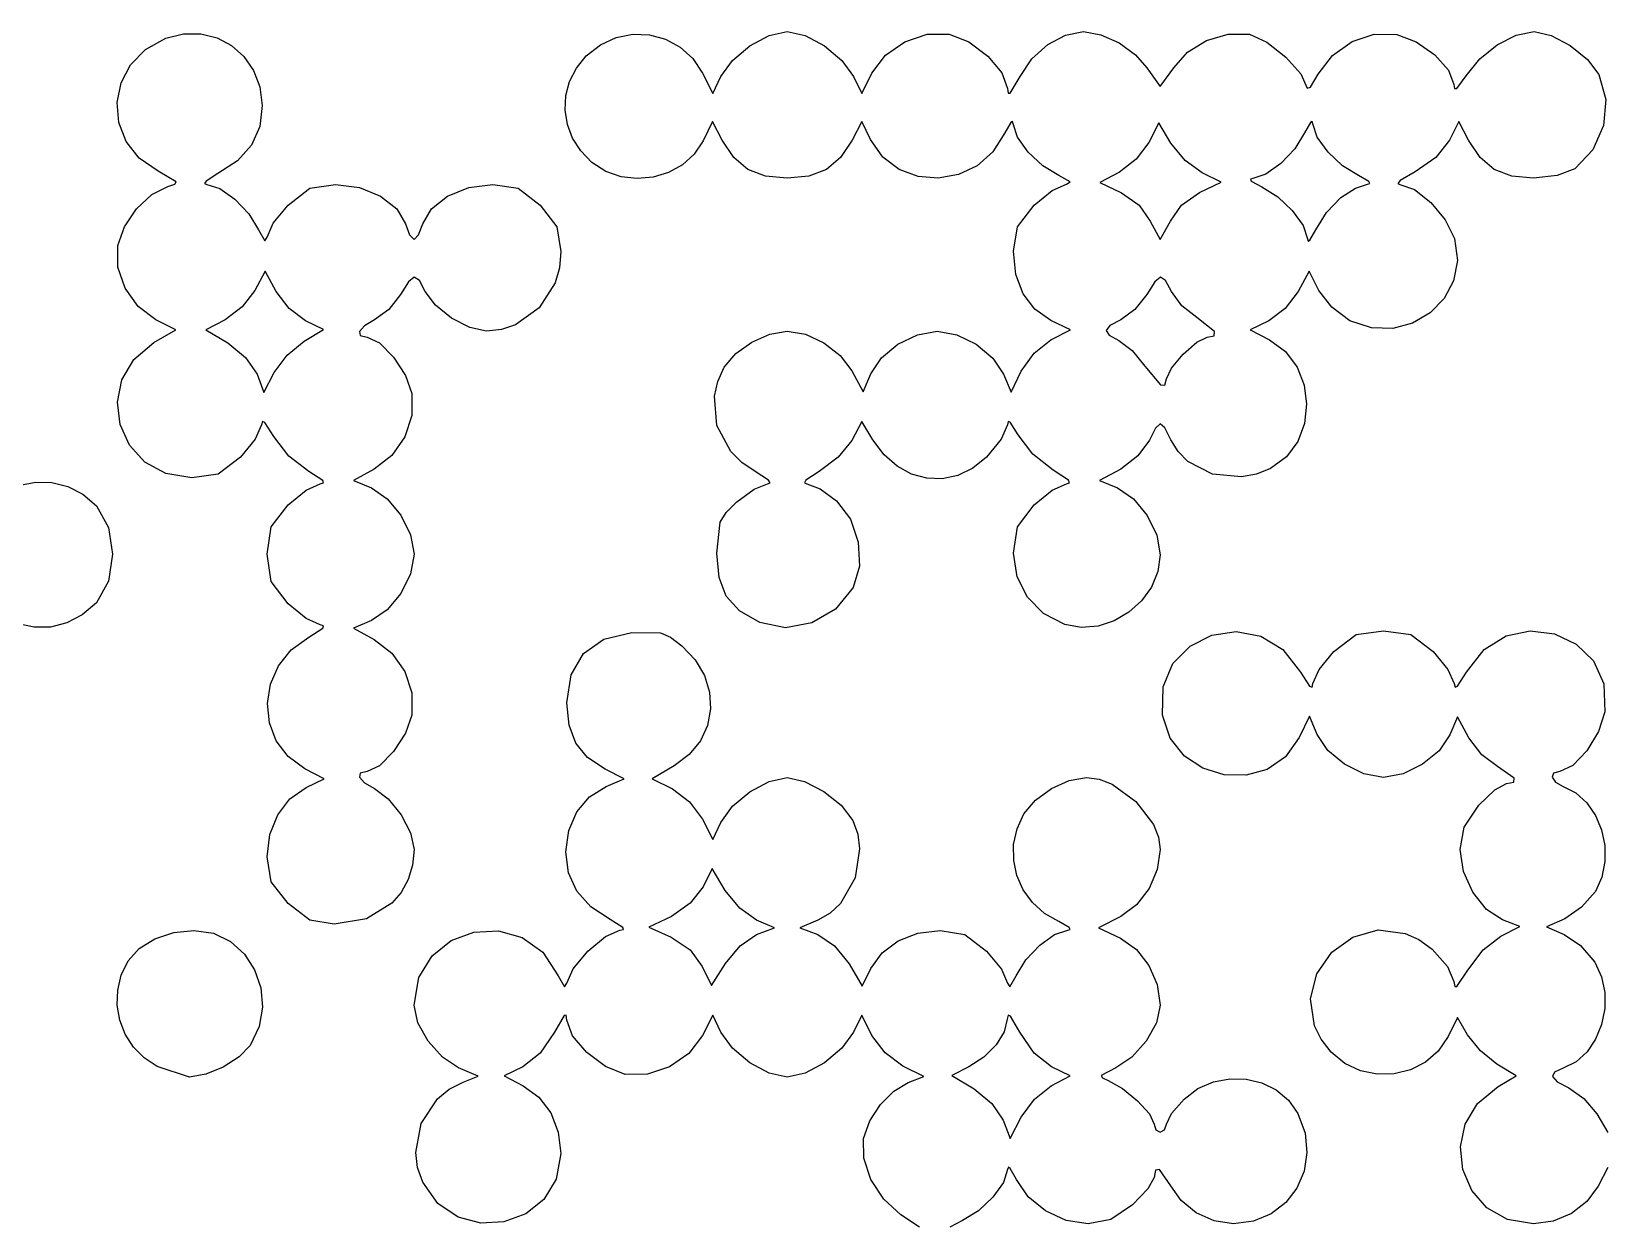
# Model space of a CAD drawing. Extents: x 15 to 288, y 15 to 288.
# Drawn here: x 113.8 to 191.7, y 51.6 to 110.7 of the extents above; entities that cross this region are included whole.
import ezdxf

# ---------------------------------------------------------------- set-up
doc = ezdxf.new("R2010")
doc.units = 0

msp = doc.modelspace()

# ---------------------------------------------------------------- linework, layer by layer
at = {"layer": 'Image'}
for p, q in [((150.30297, 110.474466), (151.190715, 110.671684)), ((151.190715, 110.671684), (152.07846, 110.474467)), ((164.955308, 110.497935), (165.835985, 110.67168)), ((165.835985, 110.67168), (166.688569, 110.514511)), ((187.228107, 110.493315), (188.112026, 110.670541)), ((188.112026, 110.670541), (188.960285, 110.477687)), ((119.461438, 109.783211), (120.465561, 110.33842)), ((120.465561, 110.33842), (121.345575, 110.558032)), ((121.345575, 110.558032), (122.20041, 110.557411)), ((122.20041, 110.557411), (123.002206, 110.35595)), ((123.002206, 110.35595), (123.723105, 109.97304)), ((123.723105, 109.97304), (124.335245, 109.428074)), ((141.260143, 109.463627), (141.964104, 110.017274)), ((141.964104, 110.017274), (142.742526, 110.371705)), ((142.742526, 110.371705), (143.560214, 110.532162)), ((143.560214, 110.532162), (144.38197, 110.503884)), ((144.38197, 110.503884), (145.172599, 110.292111)), ((145.172599, 110.292111), (145.896904, 109.902084)), ((145.896904, 109.902084), (146.519687, 109.339044)), ((148.492956, 109.245308), (149.346682, 109.960276)), ((149.346682, 109.960276), (150.30297, 110.474466)), ((152.07846, 110.474467), (153.034746, 109.960277)), ((153.034746, 109.960277), (153.888472, 109.245308)), ((156.050701, 109.498555), (157.00552, 110.163514)), ((157.00552, 110.163514), (158.102794, 110.533818)), ((158.102794, 110.533818), (159.205187, 110.54018)), ((159.205187, 110.54018), (160.173383, 110.152312)), ((160.173383, 110.152312), (161.102641, 109.455085)), ((163.28817, 109.318811), (164.072915, 110.023553)), ((164.072915, 110.023553), (164.955308, 110.497935)), ((166.688569, 110.514511), (167.597325, 110.102579)), ((167.597325, 110.102579), (168.407021, 109.525248)), ((170.977805, 109.647877), (171.916941, 110.225479)), ((171.916941, 110.225479), (172.986524, 110.542214)), ((172.986524, 110.542214), (174.046233, 110.53561)), ((174.046233, 110.53561), (174.905411, 110.144668)), ((174.905411, 110.144668), (175.837968, 109.409063)), ((178.154966, 109.491948), (179.11375, 110.168537)), ((179.11375, 110.168537), (180.211267, 110.533151)), ((180.211267, 110.533151), (181.336228, 110.529436)), ((181.336228, 110.529436), (182.290038, 110.164496)), ((182.290038, 110.164496), (183.20019, 109.52106)), ((185.427277, 109.319984), (186.292697, 110.016746)), ((186.292697, 110.016746), (187.228107, 110.493315)), ((188.960285, 110.477687), (189.900965, 109.978023)), ((189.900965, 109.978023), (190.749888, 109.293465)), ((118.256839, 108.126696), (118.724017, 109.024825)), ((118.724017, 109.024825), (119.461438, 109.783211)), ((124.335245, 109.428074), (124.810768, 108.740444)), ((140.770631, 108.861388), (141.260143, 109.463627)), ((146.519687, 109.339044), (147.005753, 108.60823)), ((147.912895, 108.445754), (148.492956, 109.245308)), ((153.888472, 109.245308), (154.468535, 108.445754)), ((155.375677, 108.60823), (156.050701, 109.498555)), ((161.102641, 109.455085), (161.801039, 108.628211)), ((162.700435, 108.45399), (163.28817, 109.318811)), ((168.407021, 109.525248), (168.962425, 108.87188)), ((170.309433, 108.87188), (170.977805, 109.647877)), ((175.837968, 109.409063), (176.586366, 108.570044)), ((177.446208, 108.559736), (178.154966, 109.491948)), ((183.20019, 109.52106), (183.882137, 108.76173)), ((184.753326, 108.482181), (185.427277, 109.319984)), ((190.749888, 109.293465), (191.322876, 108.545931)), ((124.810768, 108.740444), (125.121813, 107.929542)), ((140.433222, 108.200673), (140.770631, 108.861388)), ((147.005753, 108.60823), (147.507691, 107.60311)), ((147.507691, 107.60311), (147.912895, 108.445754)), ((154.468535, 108.445754), (154.873739, 107.60311)), ((154.873739, 107.60311), (155.375677, 108.60823)), ((161.801039, 108.628211), (162.076657, 107.8514)), ((162.217823, 107.627692), (162.700435, 108.45399)), ((168.962425, 108.87188), (169.635929, 107.954084)), ((169.635929, 107.954084), (170.309433, 108.87188)), ((176.586366, 108.570044), (176.893063, 107.86886)), ((177.055549, 107.922174), (177.446208, 108.559736)), ((183.882137, 108.76173), (184.151328, 108.049106)), ((184.293359, 107.857999), (184.753326, 108.482181)), ((191.322876, 108.545931), (191.662431, 107.312768)), ((118.063443, 107.152259), (118.256839, 108.126696)), ((125.121813, 107.929542), (125.240521, 107.01476)), ((140.21021, 106.788614), (140.246791, 107.502682)), ((140.246791, 107.502682), (140.433222, 108.200673)), ((162.076657, 107.8514), (162.11015, 107.613695)), ((162.11015, 107.613695), (162.217823, 107.627692)), ((176.893063, 107.86886), (177.055549, 107.922174)), ((184.151328, 108.049106), (184.186, 107.854087)), ((184.186, 107.854087), (184.293359, 107.857999)), ((118.147368, 106.164947), (118.063443, 107.152259)), ((125.240521, 107.01476), (125.113675, 105.967688)), ((140.322355, 106.079671), (140.21021, 106.788614)), ((191.662431, 107.312768), (191.549145, 106.015425)), ((118.512155, 105.228196), (118.147368, 106.164947)), ((125.113675, 105.967688), (124.704142, 105.053864)), ((140.582099, 105.39705), (140.322355, 106.079671)), ((147.500932, 106.224316), (147.032594, 105.257307)), ((147.983378, 105.291359), (147.500932, 106.224316)), ((154.880484, 106.224316), (154.398038, 105.291359)), ((155.312125, 105.333076), (154.880484, 106.224316)), ((162.239296, 106.172079), (161.948985, 105.656762)), ((162.330315, 106.217191), (162.239296, 106.172079)), ((162.366957, 106.101161), (162.330315, 106.217191)), ((162.580542, 105.449137), (162.366957, 106.101161)), ((169.567049, 106.151425), (169.072313, 105.186594)), ((170.160765, 105.145145), (169.567049, 106.151425)), ((177.055936, 106.172035), (176.765626, 105.656718)), ((177.146956, 106.217147), (177.055936, 106.172035)), ((177.183598, 106.101117), (177.146956, 106.217147)), ((177.397178, 105.449093), (177.183598, 106.101117)), ((184.391367, 106.224302), (183.938859, 105.289972)), ((184.873816, 105.291345), (184.391367, 106.224302)), ((191.549145, 106.015425), (191.02507, 104.818467)), ((119.161344, 104.405439), (118.512155, 105.228196)), ((140.988318, 104.761952), (140.582099, 105.39705)), ((147.032594, 105.257307), (146.597441, 104.598882)), ((148.55169, 104.4377), (147.983378, 105.291359)), ((154.398038, 105.291359), (153.829726, 104.437701)), ((155.922804, 104.454634), (155.312125, 105.333076)), ((161.948985, 105.656762), (161.364002, 104.720006)), ((163.110743, 104.710653), (162.580542, 105.449137)), ((169.072313, 105.186594), (168.439448, 104.356167)), ((170.858688, 104.299523), (170.160765, 105.145145)), ((176.765626, 105.656718), (176.279981, 104.868275)), ((177.927376, 104.710609), (177.397178, 105.449093)), ((183.938859, 105.289972), (183.264186, 104.442186)), ((185.442128, 104.437687), (184.873816, 105.291345)), ((120.098473, 103.76011), (119.161344, 104.405439)), ((124.704142, 105.053864), (124.014512, 104.277265)), ((141.539884, 104.195577), (140.988318, 104.761952)), ((146.597441, 104.598882), (146.017672, 104.076591)), ((149.250957, 103.854814), (148.55169, 104.4377)), ((153.829726, 104.437701), (153.13046, 103.854815)), ((156.728477, 103.845194), (155.922804, 104.454634)), ((161.364002, 104.720006), (160.576682, 104.032874)), ((163.832563, 104.027628), (163.110743, 104.710653)), ((168.439448, 104.356167), (167.612603, 103.714484)), ((176.279981, 104.868275), (175.596958, 104.146456)), ((178.649195, 104.027584), (177.927376, 104.710609)), ((183.264186, 104.442186), (182.230779, 103.734142)), ((186.141395, 103.854801), (185.442128, 104.437687)), ((191.02507, 104.818467), (190.132256, 103.886461)), ((120.983136, 103.243086), (120.098473, 103.76011)), ((123.047371, 103.64187), (122.458565, 103.268343)), ((124.014512, 104.277265), (123.047371, 103.64187)), ((142.223188, 103.753346), (141.539884, 104.195577)), ((142.980208, 103.489454), (142.223188, 103.753346)), ((145.329676, 103.697469), (144.56984, 103.468549)), ((146.017672, 104.076591), (145.329676, 103.697469)), ((150.118267, 103.520998), (149.250957, 103.854814)), ((153.13046, 103.854815), (152.26315, 103.520999)), ((157.662924, 103.501529), (156.728477, 103.845194)), ((159.653248, 103.598598), (158.659921, 103.420406)), ((160.576682, 104.032874), (159.653248, 103.598598)), ((164.621007, 103.541981), (163.832563, 104.027628)), ((167.612603, 103.714484), (166.647624, 103.207212)), ((171.702935, 103.679515), (170.858688, 104.299523)), ((172.65138, 103.220165), (171.702935, 103.679515)), ((174.858474, 103.616258), (174.206446, 103.402678)), ((175.596958, 104.146456), (174.858474, 103.616258)), ((179.437638, 103.541937), (178.649195, 104.027584)), ((182.230779, 103.734142), (181.492656, 103.295136)), ((187.008705, 103.520984), (186.141395, 103.854801)), ((190.132256, 103.886461), (189.252038, 103.553012)), ((119.779361, 102.610626), (120.572767, 103.006676)), ((120.572767, 103.006676), (120.922562, 103.117234)), ((120.922562, 103.117234), (120.983136, 103.243086)), ((122.458565, 103.268343), (122.391098, 103.154606)), ((122.391098, 103.154606), (122.498917, 103.112704)), ((122.498917, 103.112704), (123.146964, 102.909426)), ((123.146964, 102.909426), (123.885042, 102.384136)), ((126.515999, 102.084142), (127.598169, 102.918486)), ((127.598169, 102.918486), (128.859449, 103.111102)), ((128.859449, 103.111102), (130.038742, 102.95336)), ((130.038742, 102.95336), (131.089745, 102.528734)), ((134.400326, 102.528816), (135.451329, 102.953452)), ((135.451329, 102.953452), (136.630622, 103.111102)), ((136.630622, 103.111102), (137.891901, 102.91843)), ((137.891901, 102.91843), (138.974072, 102.084142)), ((143.774555, 103.396866), (142.980208, 103.489454)), ((144.56984, 103.468549), (143.774555, 103.396866)), ((151.190708, 103.414549), (150.118267, 103.520998)), ((152.26315, 103.520999), (151.190708, 103.414549)), ((158.659921, 103.420406), (157.662924, 103.501529)), ((163.406889, 102.084079), (164.297307, 102.813647)), ((164.297307, 102.813647), (164.994389, 103.124009)), ((165.179091, 103.234858), (164.621007, 103.541981)), ((164.994389, 103.124009), (165.179091, 103.234858)), ((166.647624, 103.207212), (167.717974, 102.696797)), ((171.56744, 102.70327), (172.65138, 103.220165)), ((174.206446, 103.402678), (174.090416, 103.366036)), ((174.090416, 103.366036), (174.135528, 103.275016)), ((174.135528, 103.275016), (174.650845, 102.984706)), ((174.650845, 102.984706), (175.439288, 102.499059)), ((178.56132, 102.45742), (179.292616, 102.923286)), ((179.292616, 102.923286), (179.88204, 103.123965)), ((179.952956, 103.251627), (179.437638, 103.541937)), ((179.88204, 103.123965), (179.998068, 103.160607)), ((179.998068, 103.160607), (179.952956, 103.251627)), ((181.492656, 103.295136), (181.383785, 103.161532)), ((181.383785, 103.161532), (181.481168, 103.112398)), ((181.481168, 103.112398), (182.207137, 102.86131)), ((182.207137, 102.86131), (183.009394, 102.219455)), ((188.081146, 103.414535), (187.008705, 103.520984)), ((189.252038, 103.553012), (188.081146, 103.414535)), ((119.024679, 101.901687), (119.779361, 102.610626)), ((123.885042, 102.384136), (124.569853, 101.66246)), ((125.78643, 101.193721), (126.515999, 102.084142)), ((131.089745, 102.528734), (131.88977, 101.906552)), ((133.600302, 101.906583), (134.400326, 102.528816)), ((138.974072, 102.084142), (139.804057, 101.009685)), ((162.578262, 101.012004), (163.406889, 102.084079)), ((167.717974, 102.696797), (168.590628, 102.081668)), ((168.590628, 102.081668), (169.127224, 101.288547)), ((170.1446, 101.28854), (170.683759, 102.083979)), ((170.683759, 102.083979), (171.56744, 102.70327)), ((175.439288, 102.499059), (176.161108, 101.816034)), ((177.854189, 101.721029), (178.561327, 102.457425)), ((178.561327, 102.457425), (178.56132, 102.45742)), ((183.009394, 102.219455), (183.720823, 101.353349)), ((118.424129, 101.015683), (119.024679, 101.901687)), ((124.569853, 101.66246), (125.058097, 100.870024)), ((131.88977, 101.906552), (132.316129, 101.156142)), ((133.173942, 101.156142), (133.600302, 101.906583)), ((169.127224, 101.288547), (169.635911, 100.390716)), ((169.635911, 100.390716), (170.144601, 101.288547)), ((170.144601, 101.288547), (170.1446, 101.28854)), ((176.161108, 101.816034), (176.691305, 101.07755)), ((177.322857, 100.869925), (177.854189, 101.721029)), ((183.720823, 101.353349), (184.174308, 100.429508)), ((118.093117, 100.088436), (118.424129, 101.015683)), ((125.058097, 100.870024), (125.36522, 100.311939)), ((125.36522, 100.311939), (125.476069, 100.496642)), ((125.476069, 100.496642), (125.78643, 101.193721)), ((132.316129, 101.156142), (132.521358, 100.615628)), ((132.521358, 100.615628), (132.745037, 100.390812)), ((132.745037, 100.390812), (132.968715, 100.615628)), ((132.968715, 100.615628), (133.173942, 101.156142)), ((139.804057, 101.009685), (140.002172, 99.787352)), ((162.378789, 99.801209), (162.578262, 101.012004)), ((176.691305, 101.07755), (176.904885, 100.425526)), ((177.032547, 100.354608), (177.322857, 100.869925)), ((118.101787, 99.014987), (118.093117, 100.088436)), ((140.002172, 99.787352), (139.927982, 98.990597)), ((162.498268, 98.656725), (162.378789, 99.801209)), ((176.904885, 100.425526), (176.941527, 100.309496)), ((176.941527, 100.309496), (177.032547, 100.354608)), ((184.174308, 100.429508), (184.321221, 99.348882)), ((118.456949, 97.971032), (118.101787, 99.014987)), ((139.927982, 98.990597), (139.715001, 98.250314)), ((184.321221, 99.348882), (184.134664, 98.347867)), ((125.381198, 98.821663), (124.879742, 97.867537)), ((125.925025, 97.811843), (125.381198, 98.821663)), ((132.471361, 98.292534), (132.078682, 97.667374)), ((132.756665, 98.52028), (132.471361, 98.292534)), ((133.00708, 98.3597), (132.756665, 98.52028)), ((133.295092, 97.819882), (133.00708, 98.3597)), ((139.715001, 98.250314), (138.930194, 97.000715)), ((162.850964, 97.695148), (162.498268, 98.656725)), ((169.362933, 98.293418), (168.969581, 97.667264)), ((169.648754, 98.519751), (169.362933, 98.293418)), ((169.900605, 98.35464), (169.648754, 98.519751)), ((170.192051, 97.806461), (169.900605, 98.35464)), ((176.998685, 98.819589), (176.455401, 97.810769)), ((177.475038, 97.866468), (176.998685, 98.819589)), ((184.134664, 98.347867), (183.66816, 97.468538)), ((119.101218, 97.068347), (118.456949, 97.971032)), ((124.879742, 97.867537), (124.242173, 97.048355)), ((126.57427, 96.970227), (125.925025, 97.811843)), ((132.078682, 97.667374), (131.488672, 96.924933)), ((133.804036, 97.13121), (133.295092, 97.819882)), ((163.428262, 96.932447), (162.850964, 97.695148)), ((168.969581, 97.667264), (168.379574, 96.924823)), ((170.70575, 97.11135), (170.192051, 97.806461)), ((176.455401, 97.810769), (175.8031, 96.968202)), ((178.122352, 97.033639), (177.475038, 97.866468)), ((183.66816, 97.468538), (182.975231, 96.752966)), ((119.977207, 96.418706), (119.101218, 97.068347)), ((124.242173, 97.048355), (123.413462, 96.418677)), ((127.371555, 96.364823), (126.57427, 96.970227)), ((131.488672, 96.924933), (130.793562, 96.411234)), ((134.595531, 96.49903), (133.804036, 97.13121)), ((138.930194, 97.000715), (137.762809, 96.161654)), ((164.221549, 96.384589), (163.428262, 96.932447)), ((168.379574, 96.924823), (167.684461, 96.411124)), ((171.448191, 96.521341), (170.70575, 97.11135)), ((175.8031, 96.968202), (174.997711, 96.359089)), ((179.009728, 96.369718), (178.122352, 97.033639)), ((182.975231, 96.752966), (182.109401, 96.243224)), ((119.886784, 95.28623), (120.967684, 95.923973)), ((120.967684, 95.923973), (119.977207, 96.418706)), ((123.413462, 96.418677), (122.448628, 95.923944)), ((122.448628, 95.923944), (123.543538, 95.27793)), ((127.306534, 95.362191), (128.274265, 95.927629)), ((128.274265, 95.927629), (127.371555, 96.364823)), ((130.296626, 96.119388), (130.052651, 95.841799)), ((130.052651, 95.841799), (130.085892, 95.634301)), ((130.793562, 96.411234), (130.296626, 96.119388)), ((135.495009, 96.036364), (134.595531, 96.49903)), ((136.327902, 95.856232), (135.495009, 96.036364)), ((137.071604, 95.934545), (136.327902, 95.856232)), ((137.762809, 96.161654), (137.071604, 95.934545)), ((150.32776, 95.707306), (151.19072, 95.855041)), ((151.19072, 95.855041), (152.098092, 95.697285)), ((157.631585, 95.675634), (158.599035, 95.852782)), ((158.599035, 95.852782), (159.569024, 95.675204)), ((165.188555, 95.916253), (164.221549, 96.384589)), ((164.225835, 95.418414), (165.188555, 95.916253)), ((167.148242, 96.124886), (166.956493, 95.886694)), ((166.956493, 95.886694), (167.105639, 95.657318)), ((167.684461, 96.411124), (167.148242, 96.124886)), ((172.311821, 95.833514), (171.448191, 96.521341)), ((172.29565, 95.627676), (172.311821, 95.833514)), ((174.997711, 96.359089), (174.083304, 95.916225)), ((174.083304, 95.916225), (175.029495, 95.426932)), ((180.073127, 96.009528), (179.009728, 96.369718)), ((181.124192, 95.981387), (180.073127, 96.009528)), ((182.109401, 96.243224), (181.124192, 95.981387)), ((118.893746, 94.455811), (119.886784, 95.28623)), ((123.543538, 95.27793), (124.417158, 94.556371)), ((126.473509, 94.673258), (127.306547, 95.36218)), ((127.306547, 95.36218), (127.306534, 95.362191)), ((130.085892, 95.634301), (130.420603, 95.552728)), ((130.420603, 95.552728), (131.036545, 95.272391)), ((131.036545, 95.272391), (131.724247, 94.573033)), ((148.646768, 94.740501), (149.438227, 95.311896)), ((149.438227, 95.311896), (150.32776, 95.707306)), ((152.098092, 95.697285), (153.008638, 95.270215)), ((153.008638, 95.270215), (153.80983, 94.643131)), ((155.850039, 94.530588), (156.668208, 95.204666)), ((156.668208, 95.204666), (157.631585, 95.675634)), ((159.569024, 95.675204), (160.532913, 95.202401)), ((160.532913, 95.202401), (161.351477, 94.524268)), ((163.399335, 94.759438), (164.225835, 95.418414)), ((167.105639, 95.657318), (167.592106, 95.397534)), ((167.592106, 95.397534), (168.24912, 94.901469)), ((170.766246, 94.710103), (171.438441, 95.30097)), ((171.438441, 95.30097), (171.96035, 95.55261)), ((171.96035, 95.55261), (172.29565, 95.627676)), ((175.029495, 95.426932), (175.825568, 94.844583)), ((118.301994, 93.443263), (118.893746, 94.455811)), ((124.417158, 94.556371), (124.979448, 93.72852)), ((125.829627, 93.81093), (126.473509, 94.673258)), ((131.724247, 94.573033), (132.31455, 93.667132)), ((148.07803, 94.064811), (148.646768, 94.740501)), ((153.80983, 94.643131), (154.38914, 93.885331)), ((155.318215, 93.744112), (155.850039, 94.530588)), ((161.351477, 94.524268), (161.885495, 93.730702)), ((162.764125, 93.874184), (163.399335, 94.759438)), ((168.24912, 94.901469), (168.877226, 94.127954)), ((170.185591, 94.026087), (170.766246, 94.710103)), ((175.825568, 94.844583), (176.397451, 94.077728)), ((118.086226, 92.33885), (118.301994, 93.443263)), ((124.979448, 93.72852), (125.320437, 92.825125)), ((125.320437, 92.825125), (125.829627, 93.81093)), ((132.31455, 93.667132), (132.638293, 92.767168)), ((147.755479, 93.361402), (148.07803, 94.064811)), ((154.38914, 93.885331), (154.944214, 92.854621)), ((154.944214, 92.854621), (155.318215, 93.744112)), ((161.885495, 93.730702), (162.26514, 92.827794)), ((162.26514, 92.827794), (162.764125, 93.874184)), ((168.877226, 94.127954), (169.643291, 93.199028)), ((169.86084, 93.187246), (169.938316, 93.494997)), ((169.9383, 93.495), (170.185591, 94.026087)), ((169.938316, 93.494997), (169.9383, 93.495)), ((176.397451, 94.077728), (176.744572, 93.188058)), ((132.638293, 92.767168), (132.628584, 91.673907)), ((147.592119, 92.63357), (147.755479, 93.361402)), ((169.643291, 93.199028), (169.86084, 93.187246)), ((176.744572, 93.188058), (176.866357, 92.23726)), ((118.221141, 91.232833), (118.086226, 92.33885)), ((147.718241, 91.187806), (147.592119, 92.63357)), ((176.866357, 92.23726), (176.762233, 91.287023)), ((118.681438, 90.215474), (118.221141, 91.232833)), ((125.198894, 91.21356), (124.887451, 90.516481)), ((125.243198, 91.381686), (125.198894, 91.21356)), ((125.361304, 91.341136), (125.243198, 91.381686)), ((125.80843, 90.643812), (125.361304, 91.341136)), ((132.628584, 91.673907), (132.281903, 90.620181)), ((148.406925, 89.893857), (147.718241, 91.187806)), ((154.872407, 91.391952), (154.386794, 90.452886)), ((155.424705, 90.483768), (154.872407, 91.391952)), ((162.076895, 91.21345), (161.774561, 90.516372)), ((162.112354, 91.380876), (162.076895, 91.21345)), ((162.215327, 91.351526), (162.112354, 91.380876)), ((162.606061, 90.719079), (162.215327, 91.351526)), ((169.634183, 91.26422), (169.400095, 91.060142)), ((169.866554, 91.07042), (169.634183, 91.26422)), ((176.762233, 91.287023), (176.431628, 90.399037)), ((124.887451, 90.516481), (124.157434, 89.62606)), ((126.555785, 89.66585), (125.80843, 90.643812)), ((132.281903, 90.620181), (131.647675, 89.705185)), ((154.386794, 90.452886), (153.712353, 89.614651)), ((155.980523, 89.741809), (155.424705, 90.483768)), ((161.774561, 90.516372), (161.048335, 89.62595)), ((163.33003, 89.772533), (162.606061, 90.719079)), ((169.09938, 90.456756), (168.523932, 89.682899)), ((169.400095, 91.060142), (169.09938, 90.456756)), ((170.16212, 90.480172), (169.866554, 91.07042)), ((170.513292, 89.896137), (170.16212, 90.480172)), ((176.431628, 90.399037), (175.873968, 89.63499)), ((119.441813, 89.377035), (118.681438, 90.215474)), ((124.157434, 89.62606), (123.066819, 88.787209)), ((127.53375, 88.918492), (126.555785, 89.66585)), ((131.647675, 89.705185), (130.775323, 89.028118)), ((148.946768, 89.355793), (148.406925, 89.893857)), ((153.712353, 89.614651), (152.772744, 88.918006)), ((156.625406, 89.174029), (155.980523, 89.741809)), ((161.048335, 89.62595), (160.362835, 89.073339)), ((164.344281, 88.985369), (163.33003, 89.772533)), ((168.523932, 89.682899), (167.67655, 89.033576)), ((170.990244, 89.41363), (170.513292, 89.896137)), ((175.873968, 89.63499), (175.08868, 89.056572)), ((120.476965, 88.80778), (119.441813, 89.377035)), ((121.761594, 88.59797), (120.476965, 88.80778)), ((123.066819, 88.787209), (121.761594, 88.59797)), ((128.231073, 88.471366), (127.53375, 88.918492)), ((130.775323, 89.028118), (129.744613, 88.473044)), ((149.6087, 88.918061), (148.946768, 89.355793)), ((150.274306, 88.485352), (149.6087, 88.918061)), ((152.772744, 88.918006), (152.107137, 88.4853)), ((157.335839, 88.784013), (156.625406, 89.174029)), ((158.088312, 88.57535), (157.335839, 88.784013)), ((160.362835, 89.073339), (159.625322, 88.716426)), ((165.091759, 88.481734), (164.344281, 88.985369)), ((167.67655, 89.033576), (166.63551, 88.47294)), ((172.221153, 88.782193), (170.990244, 89.41363)), ((173.654186, 88.643846), (172.221153, 88.782193)), ((174.383791, 88.777701), (173.654186, 88.643846)), ((175.08868, 89.056572), (174.383791, 88.777701)), ((113.254946, 88.229534), (114.038654, 88.391638)), ((114.038654, 88.391638), (114.838495, 88.373724)), ((114.838495, 88.373724), (115.625356, 88.173139)), ((115.625356, 88.173139), (116.370125, 87.787235)), ((126.515998, 87.267496), (127.406416, 87.997514)), ((127.406416, 87.997514), (128.103498, 88.308956)), ((128.103498, 88.308956), (128.271624, 88.35326)), ((128.271624, 88.35326), (128.231073, 88.471366)), ((129.744613, 88.473044), (130.634107, 88.09904)), ((130.634107, 88.09904), (131.420583, 87.567217)), ((148.700848, 87.41319), (149.552314, 88.040266)), ((149.552314, 88.040266), (150.212748, 88.308893)), ((150.212748, 88.308893), (150.341224, 88.358231)), ((150.341224, 88.358231), (150.274306, 88.485352)), ((152.107137, 88.4853), (152.040219, 88.358179)), ((152.040219, 88.358179), (152.168696, 88.308838)), ((152.168696, 88.308838), (152.815659, 88.052248)), ((152.815659, 88.052248), (153.634736, 87.454116)), ((158.859311, 88.551626), (158.088312, 88.57535)), ((159.625322, 88.716426), (158.859311, 88.551626)), ((163.406901, 87.267386), (164.297318, 87.994938)), ((164.297318, 87.994938), (164.994401, 88.300456)), ((164.994401, 88.300456), (165.151415, 88.347925)), ((165.151415, 88.347925), (165.091759, 88.481734)), ((166.63551, 88.47294), (167.525001, 88.098936)), ((167.525001, 88.098936), (168.315485, 87.564574)), ((116.370125, 87.787235), (117.043688, 87.21336)), ((117.043688, 87.21336), (117.635495, 86.149273)), ((125.672874, 86.16868), (126.515998, 87.267496)), ((131.420583, 87.567217), (132.094661, 86.749048)), ((148.172139, 86.89132), (148.700848, 87.41319)), ((153.634736, 87.454116), (154.316437, 86.550141)), ((162.568042, 86.176776), (163.406901, 87.267386)), ((168.315485, 87.564574), (168.989146, 86.742626)), ((132.094661, 86.749048), (132.565629, 85.78567)), ((147.874284, 86.404731), (148.172139, 86.89132)), ((154.316437, 86.550141), (154.702951, 85.418493)), ((168.989146, 86.742626), (169.458184, 85.770908)), ((117.635495, 86.149273), (117.831876, 84.816715)), ((125.487908, 84.818216), (125.672874, 86.16868)), ((132.565629, 85.78567), (132.742777, 84.81822)), ((147.71334, 84.8747), (147.874284, 86.404731)), ((162.378801, 84.871546), (162.568042, 86.176776)), ((169.458184, 85.770908), (169.634801, 84.787236)), ((147.821365, 83.663732), (147.71334, 84.8747)), ((154.702951, 85.418493), (154.760135, 84.237166)), ((162.557369, 83.703441), (162.378801, 84.871546)), ((117.831876, 84.816715), (117.633072, 83.483752)), ((125.672872, 83.467755), (125.487908, 84.818216)), ((132.742777, 84.81822), (132.565629, 83.85077)), ((154.760135, 84.237166), (154.453843, 83.184156)), ((169.634801, 84.787236), (169.520733, 83.959218)), ((117.633072, 83.483752), (117.039322, 82.41845)), ((126.515998, 82.368936), (125.672872, 83.467755)), ((132.565629, 83.85077), (132.094661, 82.887391)), ((148.177794, 82.741746), (147.821365, 83.663732)), ((163.066033, 82.690107), (162.557369, 83.703441)), ((169.520733, 83.959218), (169.200004, 83.193831)), ((132.094661, 82.887391), (131.420583, 82.069222)), ((148.831161, 82.030237), (148.177794, 82.741746)), ((154.453843, 83.184156), (153.580136, 82.112141)), ((163.864231, 81.887895), (163.066033, 82.690107)), ((169.200004, 83.193831), (168.707894, 82.516726)), ((116.342717, 81.823344), (115.577793, 81.424932)), ((117.039322, 82.41845), (116.342717, 81.823344)), ((127.406414, 81.638919), (126.515998, 82.368936)), ((131.420583, 82.069222), (130.634107, 81.5374)), ((149.83, 81.4507), (148.831161, 82.030237)), ((153.580136, 82.112141), (152.40647, 81.423971)), ((164.911401, 81.353156), (163.864231, 81.887895)), ((168.079683, 81.953551), (167.350648, 81.529958)), ((168.707894, 82.516726), (168.079683, 81.953551)), ((113.963453, 81.20618), (113.174273, 81.379831)), ((114.774666, 81.220212), (113.963453, 81.20618)), ((115.577793, 81.424932), (114.774666, 81.220212)), ((128.103498, 81.327476), (127.406414, 81.638919)), ((127.534459, 80.718305), (128.231384, 81.165203)), ((128.27175, 81.283211), (128.103498, 81.327476)), ((128.231384, 81.165203), (128.27175, 81.283211)), ((130.634107, 81.5374), (129.744613, 81.163399)), ((129.744613, 81.163399), (130.775323, 80.608325)), ((149.830023, 81.450646), (149.83, 81.4507)), ((151.100534, 81.182517), (149.830023, 81.450646)), ((152.40647, 81.423971), (151.100534, 81.182517)), ((165.731228, 81.204111), (164.911401, 81.353156)), ((166.55607, 81.271595), (165.731228, 81.204111)), ((167.350648, 81.529958), (166.55607, 81.271595)), ((172.186714, 80.817324), (173.389089, 80.993635)), ((173.389089, 80.993635), (174.597614, 80.772208)), ((179.321502, 80.85349), (180.671963, 81.038455)), ((180.671963, 81.038455), (182.022427, 80.853489)), ((186.727291, 80.785966), (187.9236, 81.031098)), ((187.9236, 81.031098), (189.116441, 80.884524)), ((126.667516, 80.094412), (127.534459, 80.718305)), ((130.775323, 80.608325), (131.647676, 79.931256)), ((141.126723, 79.91433), (142.131425, 80.619709)), ((142.131425, 80.619709), (143.510844, 80.958652)), ((143.510844, 80.958652), (144.923777, 80.93712)), ((144.923777, 80.93712), (145.426936, 80.71174)), ((145.426936, 80.71174), (145.982064, 80.292757)), ((145.982064, 80.292757), (146.646982, 79.596105)), ((170.261468, 79.41572), (171.105752, 80.279333)), ((171.105752, 80.279333), (172.186714, 80.817324)), ((174.597614, 80.772208), (175.697023, 80.116984)), ((178.222683, 80.010365), (179.321502, 80.85349)), ((182.022427, 80.853489), (183.121243, 80.010365)), ((185.639416, 80.116958), (186.727291, 80.785966)), ((189.116441, 80.884524), (190.193915, 80.378413)), ((190.193915, 80.378413), (191.04412, 79.544934)), ((126.038509, 79.301533), (126.667516, 80.094412)), ((131.647676, 79.931256), (132.281904, 79.016261)), ((140.512408, 78.859551), (141.126723, 79.91433)), ((146.646982, 79.596105), (147.104301, 78.82229)), ((175.697023, 80.116984), (176.572052, 78.991904)), ((177.492666, 79.119949), (178.222683, 80.010365)), ((183.121243, 80.010365), (183.851261, 79.119947)), ((184.771874, 78.991904), (185.639416, 80.116958)), ((191.04412, 79.544934), (191.555157, 78.416258)), ((125.649053, 78.39706), (126.038509, 79.301533)), ((132.281904, 79.016261), (132.628585, 77.962535)), ((140.304154, 77.472412), (140.512408, 78.859551)), ((147.104301, 78.82229), (147.35606, 78.003298)), ((169.769126, 78.262544), (170.261468, 79.41572)), ((176.572052, 78.991904), (177.01895, 78.294979)), ((177.181223, 78.422865), (177.492666, 79.119949)), ((183.851261, 79.119947), (184.162703, 78.422865)), ((184.324974, 78.294979), (184.771874, 78.991904)), ((125.500759, 77.438381), (125.649053, 78.39706)), ((132.628585, 77.962535), (132.638293, 76.869275)), ((147.35606, 78.003298), (147.4043, 77.171115)), ((169.743992, 76.855864), (169.769126, 78.262544)), ((177.01895, 78.294979), (177.136958, 78.254613)), ((177.136958, 78.254613), (177.181223, 78.422865)), ((184.162703, 78.422865), (184.206966, 78.254612)), ((184.206966, 78.254612), (184.324974, 78.294979)), ((191.555157, 78.416258), (191.615124, 77.024554)), ((125.595241, 76.482887), (125.500759, 77.438381)), ((140.408243, 76.362264), (140.304154, 77.472412)), ((147.4043, 77.171115), (147.251063, 76.357727)), ((125.934113, 75.587966), (125.595241, 76.482887)), ((132.638293, 76.869275), (132.314553, 75.969311)), ((140.738869, 75.478356), (140.408243, 76.362264)), ((147.251063, 76.357727), (146.89839, 75.595123)), ((170.131568, 75.721293), (169.743992, 76.855864)), ((177.00586, 76.808574), (176.506872, 75.762184)), ((177.385505, 75.905666), (177.00586, 76.808574)), ((184.326789, 76.781747), (183.952785, 75.892256)), ((184.887425, 75.740717), (184.326789, 76.781747)), ((191.615124, 77.024554), (191.304741, 76.049346)), ((126.518987, 74.811009), (125.934113, 75.587966)), ((132.314553, 75.969311), (131.724252, 75.06341)), ((146.89839, 75.595123), (146.34832, 74.915287)), ((170.82698, 74.843195), (170.131568, 75.721293)), ((176.506872, 75.762184), (175.823374, 74.800827)), ((177.919523, 75.1121), (177.385505, 75.905666)), ((183.952785, 75.892256), (183.420962, 75.10578)), ((185.536747, 74.893336), (184.887425, 75.740717)), ((191.304741, 76.049346), (190.724513, 75.095729)), ((127.351476, 74.209405), (126.518987, 74.811009)), ((131.724252, 75.06341), (131.036549, 74.364052)), ((141.323573, 74.77286), (140.738869, 75.478356)), ((142.189894, 74.197952), (141.323573, 74.77286)), ((146.34832, 74.915287), (145.602895, 74.350207)), ((171.74171, 74.235885), (170.82698, 74.843195)), ((175.823374, 74.800827), (174.916587, 74.181833)), ((178.738087, 74.433967), (177.919523, 75.1121)), ((183.420962, 75.10578), (182.602793, 74.431702)), ((186.310605, 74.317887), (185.536747, 74.893336)), ((190.724513, 75.095729), (190.031915, 74.371312)), ((128.297667, 73.720109), (127.351476, 74.209405)), ((130.087187, 74.002378), (130.051775, 73.795779)), ((130.420603, 74.083715), (130.087187, 74.002378)), ((131.036549, 74.364052), (130.420603, 74.083715)), ((143.13178, 73.710886), (142.189894, 74.197952)), ((145.602895, 74.350207), (144.521995, 73.712467)), ((172.787234, 73.913678), (171.74171, 74.235885)), ((174.916587, 74.181833), (173.875034, 73.890889)), ((179.701976, 73.961164), (178.738087, 74.433967)), ((182.602793, 74.431702), (181.639415, 73.960734)), ((187.137559, 73.746474), (186.310605, 74.317887)), ((189.068868, 73.996444), (189.002131, 73.789279)), ((189.384424, 74.083704), (189.068868, 73.996444)), ((190.031915, 74.371312), (189.384424, 74.083704)), ((126.606099, 72.726951), (127.40643, 73.288471)), ((127.40643, 73.288471), (128.297667, 73.720109)), ((130.051775, 73.795779), (130.29069, 73.520038)), ((130.29069, 73.520038), (130.780251, 73.231276)), ((130.780251, 73.231276), (131.465696, 72.724486)), ((141.417682, 72.823811), (142.232743, 73.332868)), ((142.232743, 73.332868), (143.13178, 73.710886)), ((144.521995, 73.712467), (145.512472, 73.217731)), ((145.512472, 73.217731), (146.35944, 72.573075)), ((149.345811, 73.069928), (150.302099, 73.584118)), ((150.302099, 73.584118), (151.189844, 73.781335)), ((151.189844, 73.781335), (152.053639, 73.589245)), ((152.053639, 73.589245), (153.002296, 73.09195)), ((163.460867, 72.664672), (164.250529, 73.236304)), ((164.250529, 73.236304), (165.136282, 73.632899)), ((165.136282, 73.632899), (165.991616, 73.781344)), ((165.991616, 73.781344), (166.618095, 73.694052)), ((166.618095, 73.694052), (167.25109, 73.450246)), ((167.25109, 73.450246), (168.425773, 72.601526)), ((173.875034, 73.890889), (172.787234, 73.913678)), ((180.671965, 73.783586), (179.701976, 73.961164)), ((181.639415, 73.960734), (180.671965, 73.783586)), ((186.177021, 73.16498), (186.750903, 73.478958)), ((186.750903, 73.478958), (187.107305, 73.55306)), ((187.107305, 73.55306), (187.137559, 73.746474)), ((189.002131, 73.789279), (189.166524, 73.544134)), ((189.166524, 73.544134), (189.544359, 73.342932)), ((189.544359, 73.342932), (190.181656, 73.025638)), ((126.002225, 71.935455), (126.606099, 72.726951)), ((131.465696, 72.724486), (132.098234, 71.935654)), ((140.796983, 72.085964), (141.417682, 72.823811)), ((146.35944, 72.573075), (147.004882, 71.717881)), ((148.492085, 72.354959), (149.345811, 73.069928)), ((153.002296, 73.09195), (153.85516, 72.407913)), ((162.893806, 71.991114), (163.460867, 72.664672)), ((168.425773, 72.601526), (169.293958, 71.452046)), ((185.390193, 72.410098), (186.177021, 73.16498)), ((190.181656, 73.025638), (190.718674, 72.534021)), ((190.718674, 72.534021), (191.143142, 71.907823)), ((125.620825, 70.96062), (126.002225, 71.935455)), ((132.098234, 71.935654), (132.562693, 71.041476)), ((140.398199, 71.164182), (140.796983, 72.085964)), ((147.004882, 71.717881), (147.50682, 70.712761)), ((147.912024, 71.555405), (148.492085, 72.354959)), ((153.85516, 72.407913), (154.431574, 71.655595)), ((154.431574, 71.655595), (154.678767, 70.978481)), ((162.552325, 71.239044), (162.893806, 71.991114)), ((184.662349, 71.329017), (185.390193, 72.410098)), ((191.143142, 71.907823), (191.442793, 71.186786)), ((125.48791, 69.849081), (125.620825, 70.96062)), ((132.562693, 71.041476), (132.743901, 70.218646)), ((140.248883, 70.103318), (140.398199, 71.164182)), ((147.50682, 70.712761), (147.912024, 71.555405)), ((154.678767, 70.978481), (154.7731, 70.259535)), ((162.386148, 70.461413), (162.552325, 71.239044)), ((169.293958, 71.452046), (169.543829, 70.832289)), ((184.45286, 70.217838), (184.662349, 71.329017)), ((191.442793, 71.186786), (191.605356, 70.41065)), ((132.743901, 70.218646), (132.670253, 69.439092)), ((140.377096, 69.068346), (140.248883, 70.103318)), ((154.7731, 70.259535), (154.544451, 68.814221)), ((162.387232, 69.683092), (162.386148, 70.461413)), ((169.633936, 70.218664), (169.487762, 69.223373)), ((169.543829, 70.832289), (169.633936, 70.218664)), ((184.6249, 69.132033), (184.45286, 70.217838)), ((191.605356, 70.41065), (191.618562, 69.619156)), ((125.68602, 68.626747), (125.48791, 69.849081)), ((132.670253, 69.439092), (132.454177, 68.729181)), ((162.547536, 68.928953), (162.387232, 69.683092)), ((191.618562, 69.619156), (191.470143, 68.852047)), ((126.516, 67.552291), (125.68602, 68.626747)), ((132.454177, 68.729181), (132.10696, 68.099483)), ((140.788691, 68.159694), (140.377096, 69.068346)), ((147.477228, 69.286783), (147.032231, 68.367966)), ((148.121903, 68.194143), (147.477228, 69.286783)), ((154.544451, 68.814221), (153.82816, 67.55581)), ((162.85902, 68.223866), (162.547536, 68.928953)), ((169.487762, 69.223373), (169.079715, 68.282825)), ((185.085414, 68.101951), (184.6249, 69.132033)), ((191.470143, 68.852047), (191.147829, 68.149062)), ((132.10696, 68.099483), (131.639891, 67.56057)), ((141.478741, 67.384886), (140.788691, 68.159694)), ((147.032231, 68.367966), (146.39226, 67.559678)), ((148.841079, 67.311517), (148.121903, 68.194143)), ((163.313642, 67.592703), (162.85902, 68.223866)), ((169.079715, 68.282825), (168.460274, 67.482567)), ((185.754208, 67.260492), (185.085414, 68.101951)), ((191.147829, 68.149062), (190.459285, 67.362362)), ((127.588066, 66.723669), (126.515991, 67.552296)), ((126.515991, 67.552296), (126.516, 67.552291)), ((131.639891, 67.56057), (130.39135, 66.797385)), ((142.442323, 66.751448), (141.478741, 67.384886)), ((146.39226, 67.559678), (145.466181, 66.913566)), ((149.664873, 66.723803), (148.841079, 67.311517)), ((153.312938, 67.07049), (152.706754, 66.720455)), ((153.82816, 67.55581), (153.312938, 67.07049)), ((163.903361, 67.060335), (163.313642, 67.592703)), ((164.620136, 66.651634), (163.903361, 67.060335)), ((168.460274, 67.482567), (167.679916, 66.908144)), ((186.55109, 66.740558), (185.754208, 67.260492)), ((190.459285, 67.362362), (189.638199, 66.798472)), ((120.860941, 66.109482), (121.86058, 66.2218)), ((121.86058, 66.2218), (122.828869, 66.075296)), ((128.798861, 66.524196), (127.588066, 66.723669)), ((130.39135, 66.797385), (128.798861, 66.524196)), ((135.705972, 66.139131), (136.91206, 66.196792)), ((136.91206, 66.196792), (138.082755, 65.871154)), ((142.207995, 65.916046), (142.919758, 66.222282)), ((143.069144, 66.358419), (142.442323, 66.751448)), ((142.919758, 66.222282), (143.092706, 66.256872)), ((143.092706, 66.256872), (143.069144, 66.358419)), ((145.466181, 66.913566), (144.345121, 66.377981)), ((144.345121, 66.377981), (145.459851, 65.878901)), ((150.563164, 66.3461), (149.664873, 66.723803)), ((149.6738, 66.0104), (150.563164, 66.3461)), ((152.706754, 66.720455), (151.816525, 66.346144)), ((151.816525, 66.346144), (152.705889, 66.010444)), ((157.643621, 66.089478), (158.750665, 66.221822)), ((158.750665, 66.221822), (159.972999, 66.023711)), ((164.412511, 66.020079), (165.064535, 66.233664)), ((165.135451, 66.361325), (164.620136, 66.651634)), ((165.064535, 66.233664), (165.180563, 66.270306)), ((165.180563, 66.270306), (165.135451, 66.361325)), ((167.679916, 66.908144), (166.584946, 66.346389)), ((166.584946, 66.346389), (167.673146, 65.827462)), ((179.154346, 65.891026), (180.400979, 66.240054)), ((180.400979, 66.240054), (181.744979, 66.073484)), ((186.465088, 65.940925), (187.411001, 66.415976)), ((187.411001, 66.415976), (186.55109, 66.740558)), ((189.638199, 66.798472), (188.722731, 66.393247)), ((188.722731, 66.393247), (189.605073, 66.022249)), ((119.155499, 65.318634), (119.933443, 65.796461)), ((119.933443, 65.796461), (120.860941, 66.109482)), ((122.828869, 66.075296), (123.668072, 65.668698)), ((123.668072, 65.668698), (124.354062, 65.051377)), ((133.631237, 64.964286), (134.575397, 65.720765)), ((134.575397, 65.720765), (135.705972, 66.139131)), ((138.082755, 65.871154), (139.107156, 65.139622)), ((141.342149, 65.188097), (142.207995, 65.916046)), ((145.459851, 65.878901), (146.387835, 65.262055)), ((148.14299, 64.58753), (148.857262, 65.453958)), ((148.857262, 65.453958), (149.6738, 66.0104)), ((152.705889, 66.010444), (153.526001, 65.44795)), ((153.526001, 65.44795), (154.248859, 64.566974)), ((155.879307, 65.114185), (156.669727, 65.710993)), ((156.669727, 65.710993), (157.643621, 66.089478)), ((159.972999, 66.023711), (161.047455, 65.193732)), ((162.991003, 64.768058), (163.674028, 65.489878)), ((163.674028, 65.489878), (164.412511, 66.020079)), ((167.673146, 65.827462), (168.453756, 65.275847)), ((178.110937, 65.134355), (179.154346, 65.891026)), ((181.744979, 66.073484), (182.420413, 65.763113)), ((182.420413, 65.763113), (183.080493, 65.283358)), ((185.597306, 65.250119), (186.465088, 65.940925)), ((189.605073, 66.022249), (190.412492, 65.46653)), ((190.412492, 65.46653), (191.114703, 64.651409)), ((118.267714, 64.010836), (118.60452, 64.7119)), ((118.60452, 64.7119), (119.155499, 65.318634)), ((124.354062, 65.051377), (124.862709, 64.272705)), ((132.984396, 63.892287), (133.631237, 64.964286)), ((139.107156, 65.139622), (139.874358, 63.979604)), ((140.608249, 64.323225), (141.342149, 65.188097)), ((146.387835, 65.262055), (146.990551, 64.440091)), ((155.322685, 64.326872), (155.879307, 65.114185)), ((161.047455, 65.193732), (161.777023, 64.303314)), ((162.505355, 63.979614), (162.991003, 64.768058)), ((168.453756, 65.275847), (169.075636, 64.483259)), ((177.376606, 64.077999), (178.110937, 65.134355)), ((183.080493, 65.283358), (183.838726, 64.429398)), ((184.839238, 64.256345), (185.597306, 65.250119)), ((191.114703, 64.651409), (191.448994, 63.930692)), ((118.093086, 63.271207), (118.267714, 64.010836)), ((124.862709, 64.272705), (125.169885, 63.382052)), ((132.745778, 62.527364), (132.984396, 63.892287)), ((139.874358, 63.979604), (140.181481, 63.421519)), ((140.292328, 63.606222), (140.608249, 64.323225)), ((146.990551, 64.440091), (147.454026, 63.500358)), ((147.454026, 63.500358), (148.142979, 64.587528)), ((148.142979, 64.587528), (148.14299, 64.58753)), ((154.248859, 64.566974), (154.902461, 63.459204)), ((154.902461, 63.459204), (155.322685, 64.326872)), ((161.777023, 64.303314), (162.087385, 63.606232)), ((162.198233, 63.421529), (162.505355, 63.979614)), ((169.075636, 64.483259), (169.486466, 63.537753)), ((177.057208, 62.829913), (177.376606, 64.077999)), ((183.838726, 64.429398), (184.154323, 63.695858)), ((184.301356, 63.43799), (184.839238, 64.256345)), ((191.448994, 63.930692), (191.608497, 63.150942)), ((118.073384, 62.519276), (118.093086, 63.271207)), ((125.169885, 63.382052), (125.251461, 62.428789)), ((140.181481, 63.421519), (140.292328, 63.606222)), ((162.087385, 63.606232), (162.198233, 63.421529)), ((169.486466, 63.537753), (169.633926, 62.527382)), ((184.154323, 63.695858), (184.189136, 63.440705)), ((184.189136, 63.440705), (184.301356, 63.43799)), ((191.608497, 63.150942), (191.604808, 62.350914)), ((118.201358, 61.781306), (118.073384, 62.519276)), ((125.251461, 62.428789), (125.083309, 61.462288)), ((132.93801, 61.655122), (132.745778, 62.527364)), ((169.633926, 62.527382), (169.441679, 61.655295)), ((177.258599, 61.498054), (177.057208, 62.829913)), ((191.604808, 62.350914), (191.449524, 61.569364)), ((118.469757, 61.083561), (118.201358, 61.781306)), ((133.440173, 60.745707), (132.93801, 61.655122)), ((140.163459, 62.010357), (139.682176, 61.186483)), ((140.270628, 62.023365), (140.163459, 62.010357)), ((140.30392, 61.784959), (140.270628, 62.023365)), ((140.579538, 61.008149), (140.30392, 61.784959)), ((147.506838, 62.033259), (147.0049, 61.028139)), ((147.912042, 61.190615), (147.506838, 62.033259)), ((154.872886, 62.033259), (154.467682, 61.190615)), ((155.374824, 61.028139), (154.872886, 62.033259)), ((162.069064, 61.837262), (161.917647, 61.210049)), ((162.11128, 62.021704), (162.069064, 61.837262)), ((162.230551, 61.974246), (162.11128, 62.021704)), ((162.697533, 61.186449), (162.230551, 61.974246)), ((169.441679, 61.655295), (168.939568, 60.745811)), ((184.335661, 61.908033), (183.864523, 60.965527)), ((184.829574, 61.047434), (184.335661, 61.908033)), ((191.449524, 61.569364), (191.15424, 60.845049)), ((118.871331, 60.452303), (118.469757, 61.083561)), ((125.083309, 61.462288), (124.6413, 60.53192)), ((134.144409, 59.951435), (133.440173, 60.745707)), ((139.682176, 61.186483), (138.97413, 60.153076)), ((141.277936, 60.181275), (140.579538, 61.008149)), ((147.0049, 61.028139), (146.329876, 60.137814)), ((148.492105, 60.391061), (147.912042, 61.190615)), ((154.467682, 61.190615), (153.887621, 60.391061)), ((156.033394, 60.166484), (155.374824, 61.028139)), ((161.917647, 61.210049), (161.51414, 60.560191)), ((163.405577, 60.153042), (162.697533, 61.186449)), ((168.939568, 60.745811), (168.235365, 59.951209)), ((177.587669, 60.834446), (177.258599, 61.498054)), ((178.086633, 60.190378), (177.587669, 60.834446)), ((183.864523, 60.965527), (183.380054, 60.253518)), ((185.457806, 60.26972), (184.829574, 61.047434)), ((191.15424, 60.845049), (190.730553, 60.216724)), ((119.398829, 59.913795), (118.871331, 60.452303)), ((124.096714, 59.965434), (123.313714, 59.462384)), ((124.6413, 60.53192), (124.096714, 59.965434)), ((138.97413, 60.153076), (138.126346, 59.478403)), ((142.207194, 59.484049), (141.277936, 60.181275)), ((146.329876, 60.137814), (145.375057, 59.472854)), ((149.345831, 59.676092), (148.492105, 60.391061)), ((153.887621, 60.391061), (153.033895, 59.676092)), ((156.911924, 59.506299), (156.033394, 60.166484)), ((160.914186, 59.957161), (160.173424, 59.470432)), ((161.51414, 60.560191), (160.914186, 59.957161)), ((164.253363, 59.478369), (163.405577, 60.153042)), ((178.761523, 59.633904), (178.086633, 60.190378)), ((183.380054, 60.253518), (182.74619, 59.706327)), ((186.274644, 59.608404), (185.457806, 60.26972)), ((190.730553, 60.216724), (190.190059, 59.723145)), ((120.045, 59.4943), (119.398829, 59.913795)), ((120.045, 59.494296), (120.045, 59.4943)), ((121.64221, 58.96513), (120.045, 59.494296)), ((123.313714, 59.462384), (122.444734, 59.102405)), ((134.942858, 59.424624), (134.144409, 59.951435)), ((135.919643, 59.011636), (134.942858, 59.424624)), ((138.126346, 59.478403), (137.192019, 59.025892)), ((143.17539, 59.096179), (142.207194, 59.484049)), ((145.375057, 59.472854), (144.277783, 59.102547)), ((150.302117, 59.161902), (149.345831, 59.676092)), ((153.033895, 59.676092), (152.077607, 59.161902)), ((157.947094, 58.989582), (156.911924, 59.506299)), ((160.173424, 59.470432), (159.329632, 59.038831)), ((165.18769, 59.025858), (164.253363, 59.478369)), ((167.436846, 59.423772), (166.719127, 59.041968)), ((168.235365, 59.951209), (167.436846, 59.423772)), ((179.531401, 59.275036), (178.761523, 59.633904)), ((180.355538, 59.108309), (179.531401, 59.275036)), ((182.003663, 59.329419), (181.193202, 59.128258)), ((182.74619, 59.706327), (182.003663, 59.329419)), ((187.225791, 59.029975), (186.274644, 59.608404)), ((189.122579, 59.208952), (189.027012, 58.990354)), ((189.544353, 59.403069), (189.122579, 59.208952)), ((190.190059, 59.723145), (189.544353, 59.403069)), ((122.444734, 59.102405), (121.64221, 58.96513)), ((134.479691, 58.364255), (135.16369, 58.717859)), ((135.16369, 58.717859), (135.919643, 59.011636)), ((137.192019, 59.025892), (138.13821, 58.536599)), ((138.13821, 58.536599), (138.91217, 57.969763)), ((144.277783, 59.102547), (143.17539, 59.096179)), ((151.189862, 58.964685), (150.302117, 59.161902)), ((152.077607, 59.161902), (151.189862, 58.964685)), ((156.460789, 58.272876), (157.17842, 58.697334)), ((157.17842, 58.697334), (157.947094, 58.989582)), ((159.329632, 59.038831), (160.429052, 58.390158)), ((163.412914, 57.880194), (164.240794, 58.536193)), ((164.24079, 58.5362), (165.18769, 59.025858)), ((164.240794, 58.536193), (164.24079, 58.5362)), ((166.719127, 59.041968), (166.771074, 58.920852)), ((166.771074, 58.920852), (167.064824, 58.791784)), ((167.064824, 58.791784), (167.76799, 58.398177)), ((167.76799, 58.398177), (168.508806, 57.786527)), ((171.499031, 58.392427), (172.263498, 58.728059)), ((172.263498, 58.728059), (173.068192, 58.885516)), ((173.068192, 58.885516), (173.877068, 58.869373)), ((173.877068, 58.869373), (174.654082, 58.684206)), ((174.654082, 58.684206), (175.363188, 58.33459)), ((181.193202, 59.128258), (180.355538, 59.108309)), ((185.324566, 57.661033), (186.333315, 58.502775)), ((186.333315, 58.502775), (187.225791, 59.029975)), ((189.027012, 58.990354), (189.260666, 58.736968)), ((189.260666, 58.736968), (189.826555, 58.438487)), ((189.826555, 58.438487), (190.579219, 57.905261)), ((133.098693, 56.666148), (133.901329, 57.889075)), ((133.901329, 57.889075), (134.479691, 58.364255)), ((138.91217, 57.969763), (139.49913, 57.189925)), ((155.805615, 57.610183), (156.460789, 58.272876)), ((160.429052, 58.390158), (161.306234, 57.666848)), ((161.306234, 57.666848), (161.869462, 56.838088)), ((162.752174, 56.990613), (163.412914, 57.880194)), ((168.508806, 57.786527), (169.094594, 57.139628)), ((170.193995, 57.166455), (170.810836, 57.874044)), ((170.810836, 57.874044), (171.499031, 58.392427)), ((175.363188, 58.33459), (175.968341, 57.825101)), ((175.968341, 57.825101), (176.433496, 57.160315)), ((184.713699, 56.633211), (185.324566, 57.661033)), ((190.579219, 57.905261), (191.210455, 57.144837)), ((139.49913, 57.189925), (139.871523, 56.246599)), ((155.283794, 56.798088), (155.805615, 57.610183)), ((162.210454, 55.934693), (162.752174, 56.990613)), ((169.094594, 57.139628), (169.332674, 56.640274)), ((169.937434, 56.640274), (170.193995, 57.166455)), ((176.433496, 57.160315), (176.790034, 56.1945)), ((191.210455, 57.144837), (191.755218, 56.222628)), ((132.830134, 55.233406), (133.098693, 56.666148)), ((139.871523, 56.246599), (140.00178, 55.189299)), ((154.96622, 55.925424), (155.283794, 56.798088)), ((161.869462, 56.838088), (162.210454, 55.934693)), ((169.332674, 56.640274), (169.421498, 56.359893)), ((169.421498, 56.359893), (169.635053, 56.243275)), ((169.635053, 56.243275), (169.848609, 56.359893)), ((169.848609, 56.359893), (169.937434, 56.640274)), ((176.790034, 56.1945), (176.886359, 55.23344)), ((184.477076, 55.511256), (184.713699, 56.633211)), ((154.972698, 54.957945), (154.96622, 55.925424)), ((184.59106, 54.387111), (184.477076, 55.511256)), ((132.919367, 54.495958), (132.830134, 55.233406)), ((140.00178, 55.189299), (139.77427, 53.919449)), ((155.329096, 53.908545), (154.972698, 54.957945)), ((162.125477, 54.506733), (162.087376, 54.394176)), ((162.220471, 54.452169), (162.125477, 54.506733)), ((176.886359, 55.23344), (176.744788, 54.315361)), ((133.17, 53.775179), (132.919367, 54.495958)), ((133.925854, 52.708878), (133.17, 53.775179)), ((139.77427, 53.919449), (139.160747, 52.919057)), ((155.962997, 52.925832), (155.329096, 53.908545)), ((161.879212, 53.748454), (161.35964, 53.025178)), ((162.087376, 54.394176), (161.879212, 53.748454)), ((162.523845, 53.90578), (162.220471, 54.452169)), ((163.099364, 53.042743), (162.523845, 53.90578)), ((169.332675, 54.006743), (169.018698, 53.432858)), ((169.406401, 54.36115), (169.332675, 54.006743)), ((169.598326, 54.395085), (169.406401, 54.36115)), ((170.161246, 53.589855), (169.598326, 54.395085)), ((176.744788, 54.315361), (176.387643, 53.478489)), ((185.032012, 53.352724), (184.59106, 54.387111)), ((191.76197, 54.501652), (191.276725, 53.563295)), ((161.35964, 53.025178), (160.645083, 52.355736)), ((163.952347, 52.345643), (163.099364, 53.042743)), ((169.018698, 53.432858), (168.263815, 52.646033)), ((170.662882, 52.854963), (170.161246, 53.589855)), ((176.387643, 53.478489), (175.837242, 52.761048)), ((185.776294, 52.500038), (185.032012, 53.352724)), ((191.276725, 53.563295), (190.723867, 52.81021)), ((134.916765, 52.04059), (133.925854, 52.708878)), ((138.264724, 52.209549), (137.189711, 51.812351)), ((139.160747, 52.919057), (138.264724, 52.209549)), ((156.80198, 52.158414), (155.962997, 52.925832)), ((160.645083, 52.355736), (159.851966, 51.871516)), ((164.978007, 51.879341), (163.952347, 52.345643)), ((168.263815, 52.646033), (167.182733, 51.918175)), ((171.409453, 52.256902), (170.662882, 52.854963)), ((172.304033, 51.854745), (171.409453, 52.256902)), ((175.115904, 52.201263), (174.245949, 51.83736)), ((175.837242, 52.761048), (175.115904, 52.201263)), ((186.800267, 51.921), (185.776294, 52.500038)), ((189.96183, 52.223757), (189.058132, 51.843139)), ((190.723867, 52.81021), (189.96183, 52.223757)), ((136.039221, 51.74889), (134.916765, 52.04059)), ((137.189711, 51.812351), (136.039221, 51.74889)), ((157.727203, 51.542957), (156.80198, 52.158414)), ((159.851966, 51.871516), (159.232152, 51.536691)), ((166.071555, 51.7087), (164.978007, 51.879341)), ((167.182733, 51.918175), (166.071555, 51.7087)), ((173.249696, 51.707565), (172.304033, 51.854745)), ((174.245949, 51.83736), (173.249696, 51.707565)), ((188.080295, 51.707555), (186.800267, 51.921)), ((189.058132, 51.843139), (188.080295, 51.707555))]:
    msp.add_line(p, q, dxfattribs=at)

doc.saveas('drawing.dxf')
